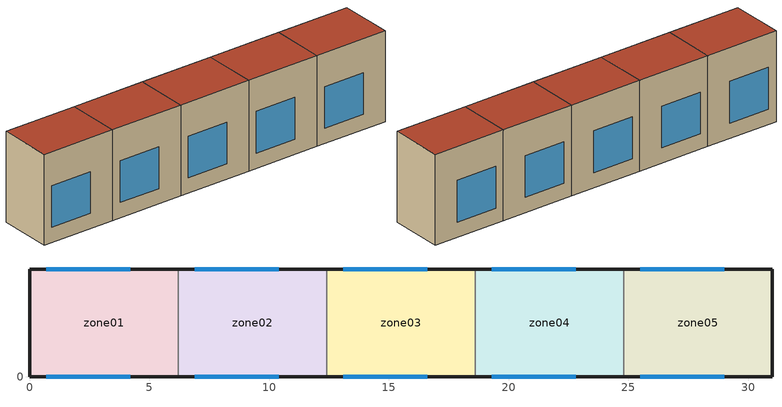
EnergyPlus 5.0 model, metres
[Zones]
zone01
 floor ground (GROUND_FLOOR): 0,0 0,4.5 6.2,4.5 6.2,0 z0
 wall outside (EXT_WALL): 6.2,4.5 0,4.5 0,0 6.2,0 z0:7.4
 wall to zone02 (ADJ_WALL): 6.2,0 6.2,4.5 z0:7.4
 window (EXT_WINDOW1): 0.7,0 4.2,0 / 4.2,4.5 0.7,4.5 z1.25:4.65
 roof outside (EXT_ROOF): 6.2,0 6.2,4.5 0,4.5 0,0 z7.4
zone02
 floor ground (GROUND_FLOOR): 6.2,0 6.2,4.5 12.4,4.5 12.4,0 z0
 wall outside (EXT_WALL): 12.4,4.5 6.2,4.5 / 6.2,0 12.4,0 z0:7.4
 wall to zone03 (ADJ_WALL): 12.4,0 12.4,4.5 z0:7.4
 wall to zone01 (ADJ_WALL): 6.2,4.5 6.2,0 z0:7.4
 window (EXT_WINDOW1): 6.9,0 10.4,0 / 10.4,4.5 6.9,4.5 z1.25:4.65
 roof outside (EXT_ROOF): 12.4,0 12.4,4.5 6.2,4.5 6.2,0 z7.4
zone03
 floor ground (GROUND_FLOOR): 12.4,0 12.4,4.5 18.6,4.5 18.6,0 z0
 wall outside (EXT_WALL): 18.6,4.5 12.4,4.5 / 12.4,0 18.6,0 z0:7.4
 wall to zone04 (ADJ_WALL): 18.6,0 18.6,4.5 z0:7.4
 wall to zone02 (ADJ_WALL): 12.4,4.5 12.4,0 z0:7.4
 window (EXT_WINDOW1): 13.1,0 16.6,0 / 16.6,4.5 13.1,4.5 z1.25:4.65
 roof outside (EXT_ROOF): 18.6,0 18.6,4.5 12.4,4.5 12.4,0 z7.4
zone04
 floor ground (GROUND_FLOOR): 18.6,0 18.6,4.5 24.8,4.5 24.8,0 z0
 wall outside (EXT_WALL): 24.8,4.5 18.6,4.5 / 18.6,0 24.8,0 z0:7.4
 wall to zone05 (ADJ_WALL): 24.8,0 24.8,4.5 z0:7.4
 wall to zone03 (ADJ_WALL): 18.6,4.5 18.6,0 z0:7.4
 window (EXT_WINDOW1): 19.3,0 22.8,0 / 22.8,4.5 19.3,4.5 z1.25:4.65
 roof outside (EXT_ROOF): 24.8,0 24.8,4.5 18.6,4.5 18.6,0 z7.4
zone05
 floor ground (GROUND_FLOOR): 24.8,0 24.8,4.5 31,4.5 31,0 z0
 wall outside (EXT_WALL): 24.8,0 31,0 31,4.5 24.8,4.5 z0:7.4
 wall to zone04 (ADJ_WALL): 24.8,4.5 24.8,0 z0:7.4
 window (EXT_WINDOW1): 25.5,0 29,0 / 29,4.5 25.5,4.5 z1.25:4.65
 roof outside (EXT_ROOF): 31,0 31,4.5 24.8,4.5 24.8,0 z7.4
[Building]
TRNSYS18: North Axis {deg}=0; Terrain=City; Loads Convergence Tolerance Value=0; Temperature Convergence Tolerance Value {deltaC}=0; Solar Distribution=FullInteriorAndExterior; Maximum Number of Warmup Days=0
[Site:Location]
not used: Latitude {deg}=0; Longitude {deg}=0; Time Zone {hr}=0; Elevation {m}=0
[Construction]
GROUND_FLOOR; EXT_WALL; EXT_ROOF; ADJ_WALL; EXT_WINDOW1: 
[WindowProperty:ShadingControl]
ESHADE=0; ISHADE=INPUT 1*MAX_ISHADE : SHADECNTRL=ISHADE_INTERNAL
[SurfaceProperty:OtherSideCoefficients]
BOUNDARY=IDENTICAL; BOUNDARY=INPUT 1*TBOUNDARY; BOUNDARY=INPUT 1*TBOUNDARY_2; BOUNDARY=INPUT 1*TBOUNDARY_3; BOUNDARY=INPUT 1*TGROUND; BOUNDARY=20; BOUNDARY=15
[Zone] Multiplier=1
zone01; zone02; zone03; zone04; zone05
